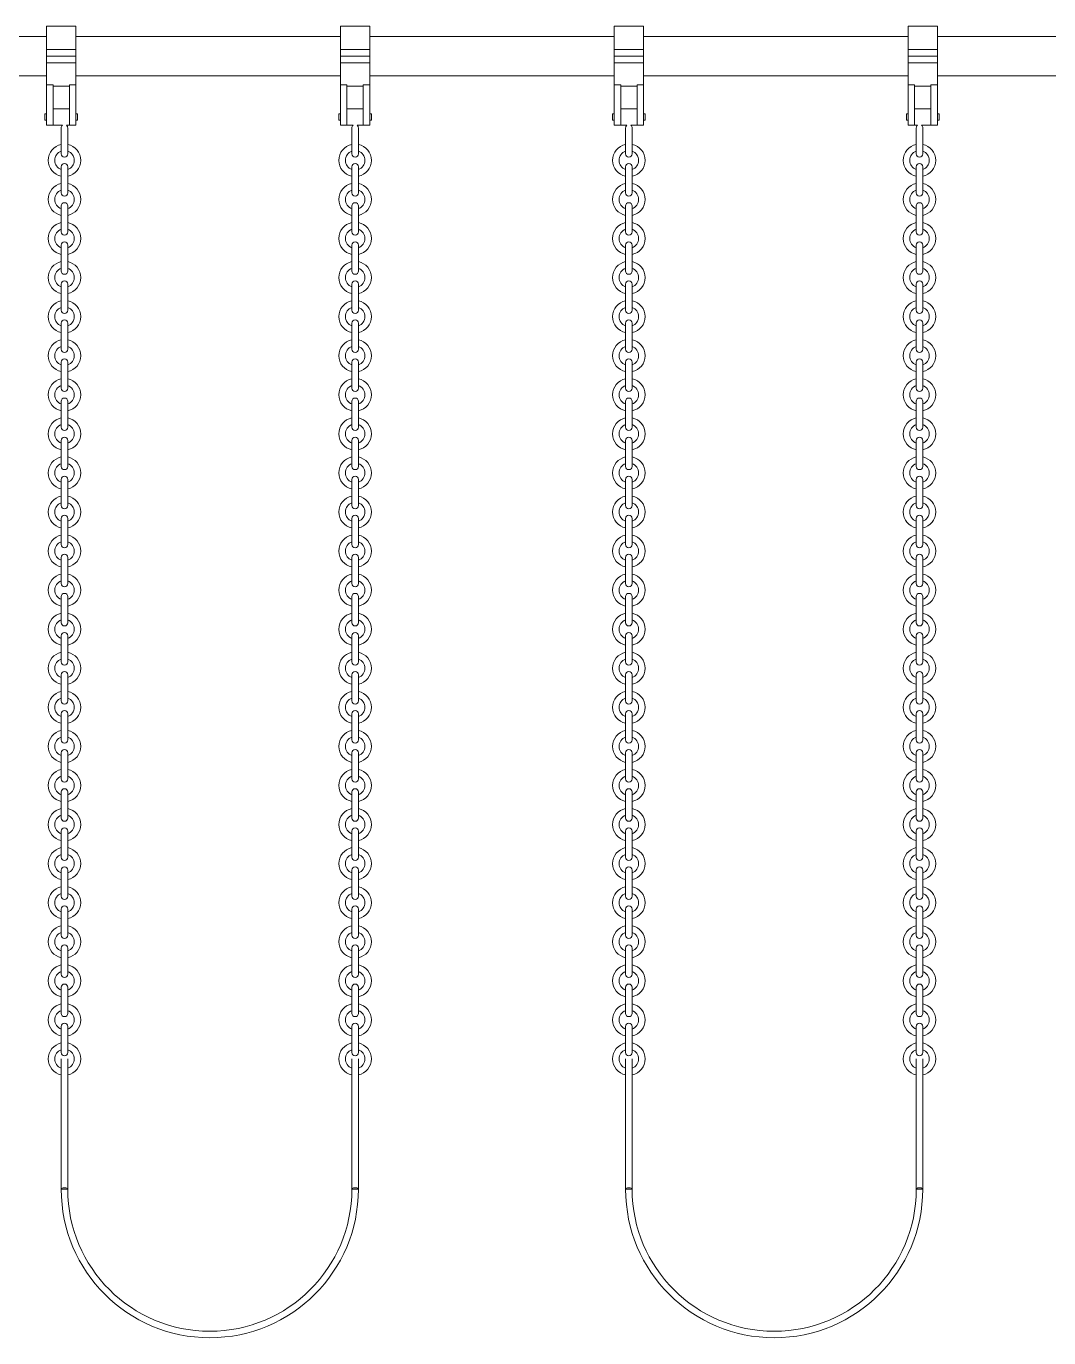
# Model space of a CAD drawing. Header units: metres. Extents: x 4147 to 12436, y -342 to 3787.
# Drawn here: x 5449 to 7020, y 229 to 2243 of the extents above; entities that cross this region are included whole.
import ezdxf

# ---------------------------------------------------------------- set-up
doc = ezdxf.new("R2010")
doc.units = ezdxf.units.M
doc.layers.add('ceco.net 250', color=7, linetype='Continuous', lineweight=9)

msp = doc.modelspace()

# ---------------------------------------------------------------- linework, layer by layer
at = {"layer": 'ceco.net 250', "extrusion": (0, 1, 6.12323e-17)}
for p, q in [((5480.2, 2243.2), (5480.2, 2207.2)), ((5480.2, 2243.2), (5525.2, 2243.2)), ((5525.2, 2207.2), (5525.2, 2243.2)), ((5931.6, 2243.2), (5931.6, 2207.2)), ((5931.6, 2243.2), (5976.6, 2243.2)), ((5976.6, 2207.2), (5976.6, 2243.2)), ((6352.1, 2207.2), (6352.1, 2243.2)), ((6352.1, 2243.2), (6397.1, 2243.2)), ((6397.1, 2243.2), (6397.1, 2207.2)), ((6803.5, 2207.2), (6803.5, 2243.2)), ((6803.5, 2243.2), (6848.5, 2243.2)), ((6848.5, 2243.2), (6848.5, 2207.2)), ((5480.2, 2227.4), (5109.7, 2227.4)), ((5931.6, 2227.4), (5525.2, 2227.4)), ((6352.1, 2227.4), (5976.6, 2227.4)), ((6803.5, 2227.4), (6397.1, 2227.4)), ((7197.7, 2227.4), (6848.5, 2227.4)), ((5480.2, 2197.2), (5480.2, 2207.2)), ((5480.2, 2207.2), (5525.2, 2207.2)), ((5480.2, 2197.2), (5525.2, 2197.2)), ((5480.2, 2197.2), (5525.2, 2197.2)), ((5480.2, 2197.2), (5480.2, 2187.2)), ((5525.2, 2207.2), (5525.2, 2197.2)), ((5525.2, 2187.2), (5525.2, 2197.2)), ((5931.6, 2197.2), (5931.6, 2207.2)), ((5931.6, 2207.2), (5976.6, 2207.2)), ((5931.6, 2197.2), (5976.6, 2197.2)), ((5931.6, 2197.2), (5976.6, 2197.2)), ((5931.6, 2197.2), (5931.6, 2187.2)), ((5976.6, 2207.2), (5976.6, 2197.2)), ((5976.6, 2187.2), (5976.6, 2197.2)), ((6352.1, 2207.2), (6352.1, 2197.2)), ((6397.1, 2207.2), (6352.1, 2207.2)), ((6397.1, 2197.2), (6352.1, 2197.2)), ((6397.1, 2197.2), (6352.1, 2197.2)), ((6352.1, 2187.2), (6352.1, 2197.2)), ((6397.1, 2197.2), (6397.1, 2207.2)), ((6397.1, 2197.2), (6397.1, 2187.2)), ((6803.5, 2207.2), (6803.5, 2197.2)), ((6848.5, 2207.2), (6803.5, 2207.2)), ((6848.5, 2197.2), (6803.5, 2197.2)), ((6848.5, 2197.2), (6803.5, 2197.2)), ((6803.5, 2187.2), (6803.5, 2197.2)), ((6848.5, 2197.2), (6848.5, 2207.2)), ((6848.5, 2197.2), (6848.5, 2187.2)), ((5480.2, 2187.2), (5480.2, 2153)), ((5480.2, 2187.2), (5525.2, 2187.2)), ((5525.2, 2153), (5525.2, 2187.2)), ((5931.6, 2187.2), (5931.6, 2153)), ((5931.6, 2187.2), (5976.6, 2187.2)), ((5976.6, 2153), (5976.6, 2187.2)), ((6352.1, 2153), (6352.1, 2187.2)), ((6397.1, 2187.2), (6352.1, 2187.2)), ((6397.1, 2187.2), (6397.1, 2153)), ((6803.5, 2153), (6803.5, 2187.2)), ((6848.5, 2187.2), (6803.5, 2187.2)), ((6848.5, 2187.2), (6848.5, 2153)), ((5480.2, 2167), (5109.7, 2167)), ((5931.6, 2167), (5525.2, 2167)), ((6352.1, 2167), (5976.6, 2167)), ((6803.5, 2167), (6397.1, 2167)), ((7197.7, 2167), (6848.5, 2167)), ((5480.2, 2091.2), (5480.2, 2153)), ((5490.2, 2153), (5480.2, 2153)), ((5490.2, 2153), (5490.2, 2091.2)), ((5490.2, 2151.2), (5515.2, 2151.2)), ((5515.2, 2153), (5515.2, 2091.2)), ((5525.2, 2153), (5515.2, 2153)), ((5525.2, 2091.2), (5525.2, 2153)), ((5931.6, 2091.2), (5931.6, 2153)), ((5941.6, 2153), (5931.6, 2153)), ((5941.6, 2153), (5941.6, 2091.2)), ((5941.6, 2151.2), (5966.6, 2151.2)), ((5966.6, 2153), (5966.6, 2091.2)), ((5976.6, 2153), (5966.6, 2153)), ((5976.6, 2091.2), (5976.6, 2153)), ((6352.1, 2091.2), (6352.1, 2153)), ((6352.1, 2153), (6362.1, 2153)), ((6362.1, 2153), (6362.1, 2091.2)), ((6362.1, 2151.2), (6387.1, 2151.2)), ((6387.1, 2153), (6387.1, 2091.2)), ((6387.1, 2153), (6397.1, 2153)), ((6397.1, 2091.2), (6397.1, 2153)), ((6803.5, 2091.2), (6803.5, 2153)), ((6803.5, 2153), (6813.5, 2153)), ((6813.5, 2153), (6813.5, 2091.2)), ((6813.5, 2151.2), (6838.5, 2151.2)), ((6838.5, 2153), (6838.5, 2091.2)), ((6838.5, 2153), (6848.5, 2153)), ((6848.5, 2091.2), (6848.5, 2153)), ((5490.2, 2116.2), (5515.2, 2116.2)), ((5941.6, 2116.2), (5966.6, 2116.2)), ((6362.1, 2116.2), (6387.1, 2116.2)), ((6813.5, 2116.2), (6838.5, 2116.2)), ((5477.7, 2108.7), (5477.7, 2103.7)), ((5477.7, 2108.7), (5480.2, 2108.7)), ((5477.7, 2103.7), (5477.7, 2098.7)), ((5477.7, 2098.7), (5480.2, 2098.7)), ((5525.2, 2108.7), (5527.7, 2108.7)), ((5525.2, 2098.7), (5527.7, 2098.7)), ((5527.7, 2103.7), (5527.7, 2108.7)), ((5527.7, 2098.7), (5527.7, 2103.7)), ((5929.1, 2108.7), (5929.1, 2103.7)), ((5929.1, 2108.7), (5931.6, 2108.7)), ((5929.1, 2103.7), (5929.1, 2098.7)), ((5929.1, 2098.7), (5931.6, 2098.7)), ((5976.6, 2108.7), (5979.1, 2108.7)), ((5976.6, 2098.7), (5979.1, 2098.7)), ((5979.1, 2103.7), (5979.1, 2108.7)), ((5979.1, 2098.7), (5979.1, 2103.7)), ((6349.6, 2103.7), (6349.6, 2108.7)), ((6349.6, 2108.7), (6352.1, 2108.7)), ((6349.6, 2098.7), (6349.6, 2103.7)), ((6349.6, 2098.7), (6352.1, 2098.7)), ((6397.1, 2108.7), (6399.6, 2108.7)), ((6397.1, 2098.7), (6399.6, 2098.7)), ((6399.6, 2108.7), (6399.6, 2103.7)), ((6399.6, 2103.7), (6399.6, 2098.7)), ((6801, 2103.7), (6801, 2108.7)), ((6801, 2108.7), (6803.5, 2108.7)), ((6801, 2098.7), (6801, 2103.7)), ((6801, 2098.7), (6803.5, 2098.7)), ((6848.5, 2108.7), (6851, 2108.7)), ((6848.5, 2098.7), (6851, 2098.7)), ((6851, 2108.7), (6851, 2103.7)), ((6851, 2103.7), (6851, 2098.7)), ((5490.2, 2091.2), (5480.2, 2091.2)), ((5490.2, 2091.2), (5504.7, 2091.2)), ((5502.7, 2087.2), (5502.7, 2047.2)), ((5510.7, 2091.2), (5515.2, 2091.2)), ((5512.7, 2047.2), (5512.7, 2087.2)), ((5515.2, 2091.2), (5525.2, 2091.2)), ((5941.6, 2091.2), (5931.6, 2091.2)), ((5941.6, 2091.2), (5951.1, 2091.2)), ((5949.1, 2087.2), (5949.1, 2047.2)), ((5957.1, 2091.2), (5966.6, 2091.2)), ((5959.1, 2047.2), (5959.1, 2087.2)), ((5966.6, 2091.2), (5976.6, 2091.2)), ((6362.1, 2091.2), (6352.1, 2091.2)), ((6362.1, 2091.2), (6371.6, 2091.2)), ((6369.6, 2087.2), (6369.6, 2047.2)), ((6377.6, 2091.2), (6387.1, 2091.2)), ((6379.6, 2047.2), (6379.6, 2087.2)), ((6387.1, 2091.2), (6397.1, 2091.2)), ((6813.5, 2091.2), (6803.5, 2091.2)), ((6813.5, 2091.2), (6818, 2091.2)), ((6816, 2087.2), (6816, 2047.2)), ((6824, 2091.2), (6838.5, 2091.2)), ((6826, 2047.2), (6826, 2087.2)), ((6838.5, 2091.2), (6848.5, 2091.2)), ((5502.7, 2027.2), (5502.7, 1987.2)), ((5512.7, 1987.2), (5512.7, 2027.2)), ((5949.1, 2027.2), (5949.1, 1987.2)), ((5959.1, 1987.2), (5959.1, 2027.2)), ((6369.6, 2027.2), (6369.6, 1987.2)), ((6379.6, 1987.2), (6379.6, 2027.2)), ((6816, 2027.2), (6816, 1987.2)), ((6826, 1987.2), (6826, 2027.2)), ((5502.7, 1967.2), (5502.7, 1927.2)), ((5512.7, 1927.2), (5512.7, 1967.2)), ((5949.1, 1967.2), (5949.1, 1927.2)), ((5959.1, 1927.2), (5959.1, 1967.2)), ((6369.6, 1967.2), (6369.6, 1927.2)), ((6379.6, 1927.2), (6379.6, 1967.2)), ((6816, 1967.2), (6816, 1927.2)), ((6826, 1927.2), (6826, 1967.2)), ((5502.7, 1907.2), (5502.7, 1867.2)), ((5512.7, 1867.2), (5512.7, 1907.2)), ((5949.1, 1907.2), (5949.1, 1867.2)), ((5959.1, 1867.2), (5959.1, 1907.2)), ((6369.6, 1907.2), (6369.6, 1867.2)), ((6379.6, 1867.2), (6379.6, 1907.2)), ((6816, 1907.2), (6816, 1867.2)), ((6826, 1867.2), (6826, 1907.2)), ((5502.7, 1847.2), (5502.7, 1807.2)), ((5512.7, 1807.2), (5512.7, 1847.2)), ((5949.1, 1847.2), (5949.1, 1807.2)), ((5959.1, 1807.2), (5959.1, 1847.2)), ((6369.6, 1847.2), (6369.6, 1807.2)), ((6379.6, 1807.2), (6379.6, 1847.2)), ((6816, 1847.2), (6816, 1807.2)), ((6826, 1807.2), (6826, 1847.2)), ((5502.7, 1787.2), (5502.7, 1747.2)), ((5512.7, 1747.2), (5512.7, 1787.2)), ((5949.1, 1787.2), (5949.1, 1747.2)), ((5959.1, 1747.2), (5959.1, 1787.2)), ((6369.6, 1787.2), (6369.6, 1747.2)), ((6379.6, 1747.2), (6379.6, 1787.2)), ((6816, 1787.2), (6816, 1747.2)), ((6826, 1747.2), (6826, 1787.2)), ((5502.7, 1727.2), (5502.7, 1687.2)), ((5512.7, 1687.2), (5512.7, 1727.2)), ((5949.1, 1727.2), (5949.1, 1687.2)), ((5959.1, 1687.2), (5959.1, 1727.2)), ((6369.6, 1727.2), (6369.6, 1687.2)), ((6379.6, 1687.2), (6379.6, 1727.2)), ((6816, 1727.2), (6816, 1687.2)), ((6826, 1687.2), (6826, 1727.2)), ((5502.7, 1667.2), (5502.7, 1627.2)), ((5512.7, 1627.2), (5512.7, 1667.2)), ((5949.1, 1667.2), (5949.1, 1627.2)), ((5959.1, 1627.2), (5959.1, 1667.2)), ((6369.6, 1667.2), (6369.6, 1627.2)), ((6379.6, 1627.2), (6379.6, 1667.2)), ((6816, 1667.2), (6816, 1627.2)), ((6826, 1627.2), (6826, 1667.2)), ((5502.7, 1607.2), (5502.7, 1567.2)), ((5512.7, 1567.2), (5512.7, 1607.2)), ((5949.1, 1607.2), (5949.1, 1567.2)), ((5959.1, 1567.2), (5959.1, 1607.2)), ((6369.6, 1607.2), (6369.6, 1567.2)), ((6379.6, 1567.2), (6379.6, 1607.2)), ((6816, 1607.2), (6816, 1567.2)), ((6826, 1567.2), (6826, 1607.2)), ((5502.7, 1547.2), (5502.7, 1507.2)), ((5512.7, 1507.2), (5512.7, 1547.2)), ((5949.1, 1547.2), (5949.1, 1507.2)), ((5959.1, 1507.2), (5959.1, 1547.2)), ((6369.6, 1547.2), (6369.6, 1507.2)), ((6379.6, 1507.2), (6379.6, 1547.2)), ((6816, 1547.2), (6816, 1507.2)), ((6826, 1507.2), (6826, 1547.2)), ((5502.7, 1487.2), (5502.7, 1447.2)), ((5512.7, 1447.2), (5512.7, 1487.2)), ((5949.1, 1487.2), (5949.1, 1447.2)), ((5959.1, 1447.2), (5959.1, 1487.2)), ((6369.6, 1487.2), (6369.6, 1447.2)), ((6379.6, 1447.2), (6379.6, 1487.2)), ((6816, 1487.2), (6816, 1447.2)), ((6826, 1447.2), (6826, 1487.2)), ((5502.7, 1427.2), (5502.7, 1387.2)), ((5512.7, 1387.2), (5512.7, 1427.2)), ((5949.1, 1427.2), (5949.1, 1387.2)), ((5959.1, 1387.2), (5959.1, 1427.2)), ((6369.6, 1427.2), (6369.6, 1387.2)), ((6379.6, 1387.2), (6379.6, 1427.2)), ((6816, 1427.2), (6816, 1387.2)), ((6826, 1387.2), (6826, 1427.2)), ((5502.7, 1367.2), (5502.7, 1327.2)), ((5512.7, 1327.2), (5512.7, 1367.2)), ((5949.1, 1367.2), (5949.1, 1327.2)), ((5959.1, 1327.2), (5959.1, 1367.2)), ((6369.6, 1367.2), (6369.6, 1327.2)), ((6379.6, 1327.2), (6379.6, 1367.2)), ((6816, 1367.2), (6816, 1327.2)), ((6826, 1327.2), (6826, 1367.2)), ((5502.7, 1307.2), (5502.7, 1267.2)), ((5512.7, 1267.2), (5512.7, 1307.2)), ((5949.1, 1307.2), (5949.1, 1267.2)), ((5959.1, 1267.2), (5959.1, 1307.2)), ((6369.6, 1307.2), (6369.6, 1267.2)), ((6379.6, 1267.2), (6379.6, 1307.2)), ((6816, 1307.2), (6816, 1267.2)), ((6826, 1267.2), (6826, 1307.2)), ((5502.7, 1247.2), (5502.7, 1207.2)), ((5512.7, 1207.2), (5512.7, 1247.2)), ((5949.1, 1247.2), (5949.1, 1207.2)), ((5959.1, 1207.2), (5959.1, 1247.2)), ((6369.6, 1247.2), (6369.6, 1207.2)), ((6379.6, 1207.2), (6379.6, 1247.2)), ((6816, 1247.2), (6816, 1207.2)), ((6826, 1207.2), (6826, 1247.2)), ((5502.7, 1187.2), (5502.7, 1147.2)), ((5512.7, 1147.2), (5512.7, 1187.2)), ((5949.1, 1187.2), (5949.1, 1147.2)), ((5959.1, 1147.2), (5959.1, 1187.2)), ((6369.6, 1187.2), (6369.6, 1147.2)), ((6379.6, 1147.2), (6379.6, 1187.2)), ((6816, 1187.2), (6816, 1147.2)), ((6826, 1147.2), (6826, 1187.2)), ((5502.7, 1127.2), (5502.7, 1087.2)), ((5512.7, 1087.2), (5512.7, 1127.2)), ((5949.1, 1127.2), (5949.1, 1087.2)), ((5959.1, 1087.2), (5959.1, 1127.2)), ((6369.6, 1127.2), (6369.6, 1087.2)), ((6379.6, 1087.2), (6379.6, 1127.2)), ((6816, 1127.2), (6816, 1087.2)), ((6826, 1087.2), (6826, 1127.2)), ((5502.7, 1067.2), (5502.7, 1027.2)), ((5512.7, 1027.2), (5512.7, 1067.2)), ((5949.1, 1067.2), (5949.1, 1027.2)), ((5959.1, 1027.2), (5959.1, 1067.2)), ((6369.6, 1067.2), (6369.6, 1027.2)), ((6379.6, 1027.2), (6379.6, 1067.2)), ((6816, 1067.2), (6816, 1027.2)), ((6826, 1027.2), (6826, 1067.2)), ((5502.7, 1007.2), (5502.7, 967.2)), ((5512.7, 967.2), (5512.7, 1007.2)), ((5949.1, 1007.2), (5949.1, 967.2)), ((5959.1, 967.2), (5959.1, 1007.2)), ((6369.6, 1007.2), (6369.6, 967.2)), ((6379.6, 967.2), (6379.6, 1007.2)), ((6816, 1007.2), (6816, 967.2)), ((6826, 967.2), (6826, 1007.2)), ((5502.7, 947.2), (5502.7, 907.2)), ((5512.7, 907.2), (5512.7, 947.2)), ((5949.1, 947.2), (5949.1, 907.2)), ((5959.1, 907.2), (5959.1, 947.2)), ((6369.6, 947.2), (6369.6, 907.2)), ((6379.6, 907.2), (6379.6, 947.2)), ((6816, 947.2), (6816, 907.2)), ((6826, 907.2), (6826, 947.2)), ((5502.7, 887.2), (5502.7, 847.2)), ((5512.7, 847.2), (5512.7, 887.2)), ((5949.1, 887.2), (5949.1, 847.2)), ((5959.1, 847.2), (5959.1, 887.2)), ((6369.6, 887.2), (6369.6, 847.2)), ((6379.6, 847.2), (6379.6, 887.2)), ((6816, 887.2), (6816, 847.2)), ((6826, 847.2), (6826, 887.2)), ((5502.7, 827.2), (5502.7, 787.2)), ((5512.7, 787.2), (5512.7, 827.2)), ((5949.1, 827.2), (5949.1, 787.2)), ((5959.1, 787.2), (5959.1, 827.2)), ((6369.6, 827.2), (6369.6, 787.2)), ((6379.6, 787.2), (6379.6, 827.2)), ((6816, 827.2), (6816, 787.2)), ((6826, 787.2), (6826, 827.2)), ((5502.7, 767.2), (5502.7, 727.2)), ((5512.7, 727.2), (5512.7, 767.2)), ((5949.1, 767.2), (5949.1, 727.2)), ((5959.1, 727.2), (5959.1, 767.2)), ((6369.6, 767.2), (6369.6, 727.2)), ((6379.6, 727.2), (6379.6, 767.2)), ((6816, 767.2), (6816, 727.2)), ((6826, 727.2), (6826, 767.2)), ((5502.7, 707.2), (5502.7, 667.2)), ((5512.7, 667.2), (5512.7, 707.2)), ((5949.1, 707.2), (5949.1, 667.2)), ((5959.1, 667.2), (5959.1, 707.2)), ((6369.6, 707.2), (6369.6, 667.2)), ((6379.6, 667.2), (6379.6, 707.2)), ((6816, 707.2), (6816, 667.2)), ((6826, 667.2), (6826, 707.2)), ((5502.7, 457.2), (5502.7, 657.2)), ((5512.7, 457.2), (5512.7, 657.2)), ((5949.1, 657.2), (5949.1, 457.2)), ((5959.1, 657.2), (5959.1, 457.2)), ((6369.6, 457.2), (6369.6, 657.2)), ((6379.6, 457.2), (6379.6, 657.2)), ((6816, 657.2), (6816, 457.2)), ((6826, 657.2), (6826, 457.2)), ((5502.7, 457.2), (5512.7, 457.2)), ((5949.1, 457.2), (5959.1, 457.2)), ((6379.6, 457.2), (6369.6, 457.2)), ((6826, 457.2), (6816, 457.2))]:
    msp.add_line(p, q, dxfattribs=at)
at = {"layer": 'ceco.net 250'}
for centre, radius, start, end in [((5507.7, 2087.2), 5, 126.8699, 180), ((5507.7, 2087.2), 5, 0, 53.1301), ((5954.1, 2087.2), 5, 126.8699, 180), ((5954.1, 2087.2), 5, 0, 53.1301), ((6374.6, 2087.2), 5, 126.8699, 180), ((6374.6, 2087.2), 5, 0, 53.1301), ((6821, 2087.2), 5, 126.8699, 180), ((6821, 2087.2), 5, 0, 53.1301), ((5507.7, 2037.2), 25, 101.537, 180), ((5507.7, 2037.2), 25, 281.537, 78.463), ((5954.1, 2037.2), 25, 101.537, 180), ((5954.1, 2037.2), 25, 281.537, 78.463), ((6374.6, 2037.2), 25, 101.537, 180), ((6374.6, 2037.2), 25, 281.537, 78.463), ((6821, 2037.2), 25, 101.537, 180), ((6821, 2037.2), 25, 281.537, 78.463), ((5507.7, 2037.2), 25, 180, 258.463), ((5507.7, 2037.2), 15, 109.4712, 180), ((5507.7, 2037.2), 15, 180, 250.5288), ((5507.7, 2047.2), 5, 180, 0), ((5507.7, 2037.2), 15, 289.4712, 70.5288), ((5954.1, 2037.2), 25, 180, 258.463), ((5954.1, 2037.2), 15, 109.4712, 180), ((5954.1, 2037.2), 15, 180, 250.5288), ((5954.1, 2047.2), 5, 180, 0), ((5954.1, 2037.2), 15, 289.4712, 70.5288), ((6374.6, 2037.2), 25, 180, 258.463), ((6374.6, 2037.2), 15, 109.4712, 180), ((6374.6, 2037.2), 15, 180, 250.5288), ((6374.6, 2047.2), 5, 180, 0), ((6374.6, 2037.2), 15, 289.4712, 70.5288), ((6821, 2037.2), 25, 180, 258.463), ((6821, 2037.2), 15, 109.4712, 180), ((6821, 2037.2), 15, 180, 250.5288), ((6821, 2047.2), 5, 180, 0), ((6821, 2037.2), 15, 289.4712, 70.5288), ((5507.7, 2027.2), 5, 0, 180), ((5954.1, 2027.2), 5, 0, 180), ((6374.6, 2027.2), 5, 0, 180), ((6821, 2027.2), 5, 0, 180), ((5507.7, 1977.2), 25, 101.537, 180), ((5507.7, 1977.2), 25, 281.537, 78.463), ((5954.1, 1977.2), 25, 101.537, 180), ((5954.1, 1977.2), 25, 281.537, 78.463), ((6374.6, 1977.2), 25, 101.537, 180), ((6374.6, 1977.2), 25, 281.537, 78.463), ((6821, 1977.2), 25, 101.537, 180), ((6821, 1977.2), 25, 281.537, 78.463), ((5507.7, 1977.2), 25, 180, 258.463), ((5507.7, 1977.2), 15, 109.4712, 180), ((5507.7, 1977.2), 15, 180, 250.5288), ((5507.7, 1987.2), 5, 180, 0), ((5507.7, 1977.2), 15, 289.4712, 70.5288), ((5954.1, 1977.2), 25, 180, 258.463), ((5954.1, 1977.2), 15, 109.4712, 180), ((5954.1, 1977.2), 15, 180, 250.5288), ((5954.1, 1987.2), 5, 180, 0), ((5954.1, 1977.2), 15, 289.4712, 70.5288), ((6374.6, 1977.2), 25, 180, 258.463), ((6374.6, 1977.2), 15, 109.4712, 180), ((6374.6, 1977.2), 15, 180, 250.5288), ((6374.6, 1987.2), 5, 180, 0), ((6374.6, 1977.2), 15, 289.4712, 70.5288), ((6821, 1977.2), 25, 180, 258.463), ((6821, 1977.2), 15, 109.4712, 180), ((6821, 1977.2), 15, 180, 250.5288), ((6821, 1987.2), 5, 180, 0), ((6821, 1977.2), 15, 289.4712, 70.5288), ((5507.7, 1967.2), 5, 0, 180), ((5954.1, 1967.2), 5, 0, 180), ((6374.6, 1967.2), 5, 0, 180), ((6821, 1967.2), 5, 0, 180), ((5507.7, 1917.2), 25, 101.537, 180), ((5507.7, 1917.2), 25, 281.537, 78.463), ((5954.1, 1917.2), 25, 101.537, 180), ((5954.1, 1917.2), 25, 281.537, 78.463), ((6374.6, 1917.2), 25, 101.537, 180), ((6374.6, 1917.2), 25, 281.537, 78.463), ((6821, 1917.2), 25, 101.537, 180), ((6821, 1917.2), 25, 281.537, 78.463), ((5507.7, 1917.2), 25, 180, 258.463), ((5507.7, 1917.2), 15, 109.4712, 180), ((5507.7, 1917.2), 15, 180, 250.5288), ((5507.7, 1927.2), 5, 180, 0), ((5507.7, 1917.2), 15, 289.4712, 70.5288), ((5954.1, 1917.2), 25, 180, 258.463), ((5954.1, 1917.2), 15, 109.4712, 180), ((5954.1, 1917.2), 15, 180, 250.5288), ((5954.1, 1927.2), 5, 180, 0), ((5954.1, 1917.2), 15, 289.4712, 70.5288), ((6374.6, 1917.2), 25, 180, 258.463), ((6374.6, 1917.2), 15, 109.4712, 180), ((6374.6, 1917.2), 15, 180, 250.5288), ((6374.6, 1927.2), 5, 180, 0), ((6374.6, 1917.2), 15, 289.4712, 70.5288), ((6821, 1917.2), 25, 180, 258.463), ((6821, 1917.2), 15, 109.4712, 180), ((6821, 1917.2), 15, 180, 250.5288), ((6821, 1927.2), 5, 180, 0), ((6821, 1917.2), 15, 289.4712, 70.5288), ((5507.7, 1907.2), 5, 0, 180), ((5954.1, 1907.2), 5, 0, 180), ((6374.6, 1907.2), 5, 0, 180), ((6821, 1907.2), 5, 0, 180), ((5507.7, 1857.2), 25, 101.537, 180), ((5507.7, 1857.2), 25, 281.537, 78.463), ((5954.1, 1857.2), 25, 101.537, 180), ((5954.1, 1857.2), 25, 281.537, 78.463), ((6374.6, 1857.2), 25, 101.537, 180), ((6374.6, 1857.2), 25, 281.537, 78.463), ((6821, 1857.2), 25, 101.537, 180), ((6821, 1857.2), 25, 281.537, 78.463), ((5507.7, 1857.2), 25, 180, 258.463), ((5507.7, 1857.2), 15, 109.4712, 180), ((5507.7, 1857.2), 15, 180, 250.5288), ((5507.7, 1867.2), 5, 180, 0), ((5507.7, 1857.2), 15, 289.4712, 70.5288), ((5954.1, 1857.2), 25, 180, 258.463), ((5954.1, 1857.2), 15, 109.4712, 180), ((5954.1, 1857.2), 15, 180, 250.5288), ((5954.1, 1867.2), 5, 180, 0), ((5954.1, 1857.2), 15, 289.4712, 70.5288), ((6374.6, 1857.2), 25, 180, 258.463), ((6374.6, 1857.2), 15, 109.4712, 180), ((6374.6, 1857.2), 15, 180, 250.5288), ((6374.6, 1867.2), 5, 180, 0), ((6374.6, 1857.2), 15, 289.4712, 70.5288), ((6821, 1857.2), 25, 180, 258.463), ((6821, 1857.2), 15, 109.4712, 180), ((6821, 1857.2), 15, 180, 250.5288), ((6821, 1867.2), 5, 180, 0), ((6821, 1857.2), 15, 289.4712, 70.5288), ((5507.7, 1847.2), 5, 0, 180), ((5954.1, 1847.2), 5, 0, 180), ((6374.6, 1847.2), 5, 0, 180), ((6821, 1847.2), 5, 0, 180), ((5507.7, 1797.2), 25, 101.537, 180), ((5507.7, 1797.2), 25, 281.537, 78.463), ((5954.1, 1797.2), 25, 101.537, 180), ((5954.1, 1797.2), 25, 281.537, 78.463), ((6374.6, 1797.2), 25, 101.537, 180), ((6374.6, 1797.2), 25, 281.537, 78.463), ((6821, 1797.2), 25, 101.537, 180), ((6821, 1797.2), 25, 281.537, 78.463), ((5507.7, 1797.2), 25, 180, 258.463), ((5507.7, 1797.2), 15, 109.4712, 180), ((5507.7, 1797.2), 15, 180, 250.5288), ((5507.7, 1807.2), 5, 180, 0), ((5507.7, 1797.2), 15, 289.4712, 70.5288), ((5954.1, 1797.2), 25, 180, 258.463), ((5954.1, 1797.2), 15, 109.4712, 180), ((5954.1, 1797.2), 15, 180, 250.5288), ((5954.1, 1807.2), 5, 180, 0), ((5954.1, 1797.2), 15, 289.4712, 70.5288), ((6374.6, 1797.2), 25, 180, 258.463), ((6374.6, 1797.2), 15, 109.4712, 180), ((6374.6, 1797.2), 15, 180, 250.5288), ((6374.6, 1807.2), 5, 180, 0), ((6374.6, 1797.2), 15, 289.4712, 70.5288), ((6821, 1797.2), 25, 180, 258.463), ((6821, 1797.2), 15, 109.4712, 180), ((6821, 1797.2), 15, 180, 250.5288), ((6821, 1807.2), 5, 180, 0), ((6821, 1797.2), 15, 289.4712, 70.5288), ((5507.7, 1787.2), 5, 0, 180), ((5954.1, 1787.2), 5, 0, 180), ((6374.6, 1787.2), 5, 0, 180), ((6821, 1787.2), 5, 0, 180), ((5507.7, 1737.2), 25, 101.537, 180), ((5507.7, 1737.2), 25, 281.537, 78.463), ((5954.1, 1737.2), 25, 101.537, 180), ((5954.1, 1737.2), 25, 281.537, 78.463), ((6374.6, 1737.2), 25, 101.537, 180), ((6374.6, 1737.2), 25, 281.537, 78.463), ((6821, 1737.2), 25, 101.537, 180), ((6821, 1737.2), 25, 281.537, 78.463), ((5507.7, 1737.2), 25, 180, 258.463), ((5507.7, 1737.2), 15, 109.4712, 180), ((5507.7, 1737.2), 15, 180, 250.5288), ((5507.7, 1747.2), 5, 180, 0), ((5507.7, 1737.2), 15, 289.4712, 70.5288), ((5954.1, 1737.2), 25, 180, 258.463), ((5954.1, 1737.2), 15, 109.4712, 180), ((5954.1, 1737.2), 15, 180, 250.5288), ((5954.1, 1747.2), 5, 180, 0), ((5954.1, 1737.2), 15, 289.4712, 70.5288), ((6374.6, 1737.2), 25, 180, 258.463), ((6374.6, 1737.2), 15, 109.4712, 180), ((6374.6, 1737.2), 15, 180, 250.5288), ((6374.6, 1747.2), 5, 180, 0), ((6374.6, 1737.2), 15, 289.4712, 70.5288), ((6821, 1737.2), 25, 180, 258.463), ((6821, 1737.2), 15, 109.4712, 180), ((6821, 1737.2), 15, 180, 250.5288), ((6821, 1747.2), 5, 180, 0), ((6821, 1737.2), 15, 289.4712, 70.5288), ((5507.7, 1727.2), 5, 0, 180), ((5954.1, 1727.2), 5, 0, 180), ((6374.6, 1727.2), 5, 0, 180), ((6821, 1727.2), 5, 0, 180), ((5507.7, 1677.2), 25, 101.537, 180), ((5507.7, 1677.2), 25, 281.537, 78.463), ((5954.1, 1677.2), 25, 101.537, 180), ((5954.1, 1677.2), 25, 281.537, 78.463), ((6374.6, 1677.2), 25, 101.537, 180), ((6374.6, 1677.2), 25, 281.537, 78.463), ((6821, 1677.2), 25, 101.537, 180), ((6821, 1677.2), 25, 281.537, 78.463), ((5507.7, 1677.2), 25, 180, 258.463), ((5507.7, 1677.2), 15, 109.4712, 180), ((5507.7, 1677.2), 15, 180, 250.5288), ((5507.7, 1687.2), 5, 180, 0), ((5507.7, 1667.2), 5, 0, 180), ((5507.7, 1677.2), 15, 289.4712, 70.5288), ((5954.1, 1677.2), 25, 180, 258.463), ((5954.1, 1677.2), 15, 109.4712, 180), ((5954.1, 1677.2), 15, 180, 250.5288), ((5954.1, 1687.2), 5, 180, 0), ((5954.1, 1667.2), 5, 0, 180), ((5954.1, 1677.2), 15, 289.4712, 70.5288), ((6374.6, 1677.2), 25, 180, 258.463), ((6374.6, 1677.2), 15, 109.4712, 180), ((6374.6, 1677.2), 15, 180, 250.5288), ((6374.6, 1687.2), 5, 180, 0), ((6374.6, 1667.2), 5, 0, 180), ((6374.6, 1677.2), 15, 289.4712, 70.5288), ((6821, 1677.2), 25, 180, 258.463), ((6821, 1677.2), 15, 109.4712, 180), ((6821, 1677.2), 15, 180, 250.5288), ((6821, 1687.2), 5, 180, 0), ((6821, 1667.2), 5, 0, 180), ((6821, 1677.2), 15, 289.4712, 70.5288), ((5507.7, 1617.2), 25, 101.537, 180), ((5507.7, 1617.2), 25, 281.537, 78.463), ((5954.1, 1617.2), 25, 101.537, 180), ((5954.1, 1617.2), 25, 281.537, 78.463), ((6374.6, 1617.2), 25, 101.537, 180), ((6374.6, 1617.2), 25, 281.537, 78.463), ((6821, 1617.2), 25, 101.537, 180), ((6821, 1617.2), 25, 281.537, 78.463), ((5507.7, 1617.2), 25, 180, 258.463), ((5507.7, 1617.2), 15, 109.4712, 180), ((5507.7, 1617.2), 15, 180, 250.5288), ((5507.7, 1627.2), 5, 180, 0), ((5507.7, 1607.2), 5, 0, 180), ((5507.7, 1617.2), 15, 289.4712, 70.5288), ((5954.1, 1617.2), 25, 180, 258.463), ((5954.1, 1617.2), 15, 109.4712, 180), ((5954.1, 1617.2), 15, 180, 250.5288), ((5954.1, 1627.2), 5, 180, 0), ((5954.1, 1607.2), 5, 0, 180), ((5954.1, 1617.2), 15, 289.4712, 70.5288), ((6374.6, 1617.2), 25, 180, 258.463), ((6374.6, 1617.2), 15, 109.4712, 180), ((6374.6, 1617.2), 15, 180, 250.5288), ((6374.6, 1627.2), 5, 180, 0), ((6374.6, 1607.2), 5, 0, 180), ((6374.6, 1617.2), 15, 289.4712, 70.5288), ((6821, 1617.2), 25, 180, 258.463), ((6821, 1617.2), 15, 109.4712, 180), ((6821, 1617.2), 15, 180, 250.5288), ((6821, 1627.2), 5, 180, 0), ((6821, 1607.2), 5, 0, 180), ((6821, 1617.2), 15, 289.4712, 70.5288), ((5507.7, 1557.2), 25, 101.537, 180), ((5507.7, 1557.2), 15, 109.4712, 180), ((5507.7, 1557.2), 25, 281.537, 78.463), ((5507.7, 1557.2), 15, 289.4712, 70.5288), ((5954.1, 1557.2), 25, 101.537, 180), ((5954.1, 1557.2), 15, 109.4712, 180), ((5954.1, 1557.2), 25, 281.537, 78.463), ((5954.1, 1557.2), 15, 289.4712, 70.5288), ((6374.6, 1557.2), 25, 101.537, 180), ((6374.6, 1557.2), 15, 109.4712, 180), ((6374.6, 1557.2), 25, 281.537, 78.463), ((6374.6, 1557.2), 15, 289.4712, 70.5288), ((6821, 1557.2), 25, 101.537, 180), ((6821, 1557.2), 15, 109.4712, 180), ((6821, 1557.2), 25, 281.537, 78.463), ((6821, 1557.2), 15, 289.4712, 70.5288), ((5507.7, 1557.2), 25, 180, 258.463), ((5507.7, 1557.2), 15, 180, 250.5288), ((5507.7, 1567.2), 5, 180, 0), ((5507.7, 1547.2), 5, 0, 180), ((5954.1, 1557.2), 25, 180, 258.463), ((5954.1, 1557.2), 15, 180, 250.5288), ((5954.1, 1567.2), 5, 180, 0), ((5954.1, 1547.2), 5, 0, 180), ((6374.6, 1557.2), 25, 180, 258.463), ((6374.6, 1557.2), 15, 180, 250.5288), ((6374.6, 1567.2), 5, 180, 0), ((6374.6, 1547.2), 5, 0, 180), ((6821, 1557.2), 25, 180, 258.463), ((6821, 1557.2), 15, 180, 250.5288), ((6821, 1567.2), 5, 180, 0), ((6821, 1547.2), 5, 0, 180), ((5507.7, 1497.2), 25, 101.537, 180), ((5507.7, 1497.2), 15, 109.4712, 180), ((5507.7, 1497.2), 25, 281.537, 78.463), ((5507.7, 1497.2), 15, 289.4712, 70.5288), ((5954.1, 1497.2), 25, 101.537, 180), ((5954.1, 1497.2), 15, 109.4712, 180), ((5954.1, 1497.2), 25, 281.537, 78.463), ((5954.1, 1497.2), 15, 289.4712, 70.5288), ((6374.6, 1497.2), 25, 101.537, 180), ((6374.6, 1497.2), 15, 109.4712, 180), ((6374.6, 1497.2), 25, 281.537, 78.463), ((6374.6, 1497.2), 15, 289.4712, 70.5288), ((6821, 1497.2), 25, 101.537, 180), ((6821, 1497.2), 15, 109.4712, 180), ((6821, 1497.2), 25, 281.537, 78.463), ((6821, 1497.2), 15, 289.4712, 70.5288), ((5507.7, 1497.2), 25, 180, 258.463), ((5507.7, 1497.2), 15, 180, 250.5288), ((5507.7, 1507.2), 5, 180, 0), ((5507.7, 1487.2), 5, 0, 180), ((5954.1, 1497.2), 25, 180, 258.463), ((5954.1, 1497.2), 15, 180, 250.5288), ((5954.1, 1507.2), 5, 180, 0), ((5954.1, 1487.2), 5, 0, 180), ((6374.6, 1497.2), 25, 180, 258.463), ((6374.6, 1497.2), 15, 180, 250.5288), ((6374.6, 1507.2), 5, 180, 0), ((6374.6, 1487.2), 5, 0, 180), ((6821, 1497.2), 25, 180, 258.463), ((6821, 1497.2), 15, 180, 250.5288), ((6821, 1507.2), 5, 180, 0), ((6821, 1487.2), 5, 0, 180), ((5507.7, 1437.2), 25, 101.537, 180), ((5507.7, 1437.2), 15, 109.4712, 180), ((5507.7, 1437.2), 25, 281.537, 78.463), ((5507.7, 1437.2), 15, 289.4712, 70.5288), ((5954.1, 1437.2), 25, 101.537, 180), ((5954.1, 1437.2), 15, 109.4712, 180), ((5954.1, 1437.2), 25, 281.537, 78.463), ((5954.1, 1437.2), 15, 289.4712, 70.5288), ((6374.6, 1437.2), 25, 101.537, 180), ((6374.6, 1437.2), 15, 109.4712, 180), ((6374.6, 1437.2), 25, 281.537, 78.463), ((6374.6, 1437.2), 15, 289.4712, 70.5288), ((6821, 1437.2), 25, 101.537, 180), ((6821, 1437.2), 15, 109.4712, 180), ((6821, 1437.2), 25, 281.537, 78.463), ((6821, 1437.2), 15, 289.4712, 70.5288), ((5507.7, 1437.2), 25, 180, 258.463), ((5507.7, 1437.2), 15, 180, 250.5288), ((5507.7, 1447.2), 5, 180, 0), ((5507.7, 1427.2), 5, 0, 180), ((5954.1, 1437.2), 25, 180, 258.463), ((5954.1, 1437.2), 15, 180, 250.5288), ((5954.1, 1447.2), 5, 180, 0), ((5954.1, 1427.2), 5, 0, 180), ((6374.6, 1437.2), 25, 180, 258.463), ((6374.6, 1437.2), 15, 180, 250.5288), ((6374.6, 1447.2), 5, 180, 0), ((6374.6, 1427.2), 5, 0, 180), ((6821, 1437.2), 25, 180, 258.463), ((6821, 1437.2), 15, 180, 250.5288), ((6821, 1447.2), 5, 180, 0), ((6821, 1427.2), 5, 0, 180), ((5507.7, 1377.2), 25, 101.537, 180), ((5507.7, 1377.2), 15, 109.4712, 180), ((5507.7, 1377.2), 25, 281.537, 78.463), ((5507.7, 1377.2), 15, 289.4712, 70.5288), ((5954.1, 1377.2), 25, 101.537, 180), ((5954.1, 1377.2), 15, 109.4712, 180), ((5954.1, 1377.2), 25, 281.537, 78.463), ((5954.1, 1377.2), 15, 289.4712, 70.5288), ((6374.6, 1377.2), 25, 101.537, 180), ((6374.6, 1377.2), 15, 109.4712, 180), ((6374.6, 1377.2), 25, 281.537, 78.463), ((6374.6, 1377.2), 15, 289.4712, 70.5288), ((6821, 1377.2), 25, 101.537, 180), ((6821, 1377.2), 15, 109.4712, 180), ((6821, 1377.2), 25, 281.537, 78.463), ((6821, 1377.2), 15, 289.4712, 70.5288), ((5507.7, 1377.2), 25, 180, 258.463), ((5507.7, 1377.2), 15, 180, 250.5288), ((5507.7, 1387.2), 5, 180, 0), ((5507.7, 1367.2), 5, 0, 180), ((5954.1, 1377.2), 25, 180, 258.463), ((5954.1, 1377.2), 15, 180, 250.5288), ((5954.1, 1387.2), 5, 180, 0), ((5954.1, 1367.2), 5, 0, 180), ((6374.6, 1377.2), 25, 180, 258.463), ((6374.6, 1377.2), 15, 180, 250.5288), ((6374.6, 1387.2), 5, 180, 0), ((6374.6, 1367.2), 5, 0, 180), ((6821, 1377.2), 25, 180, 258.463), ((6821, 1377.2), 15, 180, 250.5288), ((6821, 1387.2), 5, 180, 0), ((6821, 1367.2), 5, 0, 180), ((5507.7, 1317.2), 25, 101.537, 180), ((5507.7, 1317.2), 15, 109.4712, 180), ((5507.7, 1317.2), 25, 281.537, 78.463), ((5507.7, 1317.2), 15, 289.4712, 70.5288), ((5954.1, 1317.2), 25, 101.537, 180), ((5954.1, 1317.2), 15, 109.4712, 180), ((5954.1, 1317.2), 25, 281.537, 78.463), ((5954.1, 1317.2), 15, 289.4712, 70.5288), ((6374.6, 1317.2), 25, 101.537, 180), ((6374.6, 1317.2), 15, 109.4712, 180), ((6374.6, 1317.2), 25, 281.537, 78.463), ((6374.6, 1317.2), 15, 289.4712, 70.5288), ((6821, 1317.2), 25, 101.537, 180), ((6821, 1317.2), 15, 109.4712, 180), ((6821, 1317.2), 25, 281.537, 78.463), ((6821, 1317.2), 15, 289.4712, 70.5288), ((5507.7, 1317.2), 25, 180, 258.463), ((5507.7, 1317.2), 15, 180, 250.5288), ((5507.7, 1327.2), 5, 180, 0), ((5507.7, 1307.2), 5, 0, 180), ((5954.1, 1317.2), 25, 180, 258.463), ((5954.1, 1317.2), 15, 180, 250.5288), ((5954.1, 1327.2), 5, 180, 0), ((5954.1, 1307.2), 5, 0, 180), ((6374.6, 1317.2), 25, 180, 258.463), ((6374.6, 1317.2), 15, 180, 250.5288), ((6374.6, 1327.2), 5, 180, 0), ((6374.6, 1307.2), 5, 0, 180), ((6821, 1317.2), 25, 180, 258.463), ((6821, 1317.2), 15, 180, 250.5288), ((6821, 1327.2), 5, 180, 0), ((6821, 1307.2), 5, 0, 180), ((5507.7, 1257.2), 25, 101.537, 180), ((5507.7, 1257.2), 15, 109.4712, 180), ((5507.7, 1257.2), 25, 281.537, 78.463), ((5507.7, 1257.2), 15, 289.4712, 70.5288), ((5954.1, 1257.2), 25, 101.537, 180), ((5954.1, 1257.2), 15, 109.4712, 180), ((5954.1, 1257.2), 25, 281.537, 78.463), ((5954.1, 1257.2), 15, 289.4712, 70.5288), ((6374.6, 1257.2), 25, 101.537, 180), ((6374.6, 1257.2), 15, 109.4712, 180), ((6374.6, 1257.2), 25, 281.537, 78.463), ((6374.6, 1257.2), 15, 289.4712, 70.5288), ((6821, 1257.2), 25, 101.537, 180), ((6821, 1257.2), 15, 109.4712, 180), ((6821, 1257.2), 25, 281.537, 78.463), ((6821, 1257.2), 15, 289.4712, 70.5288), ((5507.7, 1257.2), 25, 180, 258.463), ((5507.7, 1257.2), 15, 180, 250.5288), ((5507.7, 1267.2), 5, 180, 0), ((5507.7, 1247.2), 5, 0, 180), ((5954.1, 1257.2), 25, 180, 258.463), ((5954.1, 1257.2), 15, 180, 250.5288), ((5954.1, 1267.2), 5, 180, 0), ((5954.1, 1247.2), 5, 0, 180), ((6374.6, 1257.2), 25, 180, 258.463), ((6374.6, 1257.2), 15, 180, 250.5288), ((6374.6, 1267.2), 5, 180, 0), ((6374.6, 1247.2), 5, 0, 180), ((6821, 1257.2), 25, 180, 258.463), ((6821, 1257.2), 15, 180, 250.5288), ((6821, 1267.2), 5, 180, 0), ((6821, 1247.2), 5, 0, 180), ((5507.7, 1197.2), 25, 101.537, 180), ((5507.7, 1197.2), 15, 109.4712, 180), ((5507.7, 1197.2), 25, 281.537, 78.463), ((5507.7, 1197.2), 15, 289.4712, 70.5288), ((5954.1, 1197.2), 25, 101.537, 180), ((5954.1, 1197.2), 15, 109.4712, 180), ((5954.1, 1197.2), 25, 281.537, 78.463), ((5954.1, 1197.2), 15, 289.4712, 70.5288), ((6374.6, 1197.2), 25, 101.537, 180), ((6374.6, 1197.2), 15, 109.4712, 180), ((6374.6, 1197.2), 25, 281.537, 78.463), ((6374.6, 1197.2), 15, 289.4712, 70.5288), ((6821, 1197.2), 25, 101.537, 180), ((6821, 1197.2), 15, 109.4712, 180), ((6821, 1197.2), 25, 281.537, 78.463), ((6821, 1197.2), 15, 289.4712, 70.5288), ((5507.7, 1197.2), 25, 180, 258.463), ((5507.7, 1197.2), 15, 180, 250.5288), ((5507.7, 1207.2), 5, 180, 0), ((5507.7, 1187.2), 5, 0, 180), ((5954.1, 1197.2), 25, 180, 258.463), ((5954.1, 1197.2), 15, 180, 250.5288), ((5954.1, 1207.2), 5, 180, 0), ((5954.1, 1187.2), 5, 0, 180), ((6374.6, 1197.2), 25, 180, 258.463), ((6374.6, 1197.2), 15, 180, 250.5288), ((6374.6, 1207.2), 5, 180, 0), ((6374.6, 1187.2), 5, 0, 180), ((6821, 1197.2), 25, 180, 258.463), ((6821, 1197.2), 15, 180, 250.5288), ((6821, 1207.2), 5, 180, 0), ((6821, 1187.2), 5, 0, 180), ((5507.7, 1137.2), 25, 101.537, 180), ((5507.7, 1137.2), 15, 109.4712, 180), ((5507.7, 1137.2), 25, 281.537, 78.463), ((5507.7, 1137.2), 15, 289.4712, 70.5288), ((5954.1, 1137.2), 25, 101.537, 180), ((5954.1, 1137.2), 15, 109.4712, 180), ((5954.1, 1137.2), 25, 281.537, 78.463), ((5954.1, 1137.2), 15, 289.4712, 70.5288), ((6374.6, 1137.2), 25, 101.537, 180), ((6374.6, 1137.2), 15, 109.4712, 180), ((6374.6, 1137.2), 25, 281.537, 78.463), ((6374.6, 1137.2), 15, 289.4712, 70.5288), ((6821, 1137.2), 25, 101.537, 180), ((6821, 1137.2), 15, 109.4712, 180), ((6821, 1137.2), 25, 281.537, 78.463), ((6821, 1137.2), 15, 289.4712, 70.5288), ((5507.7, 1137.2), 25, 180, 258.463), ((5507.7, 1137.2), 15, 180, 250.5288), ((5507.7, 1147.2), 5, 180, 0), ((5507.7, 1127.2), 5, 0, 180), ((5954.1, 1137.2), 25, 180, 258.463), ((5954.1, 1137.2), 15, 180, 250.5288), ((5954.1, 1147.2), 5, 180, 0), ((5954.1, 1127.2), 5, 0, 180), ((6374.6, 1137.2), 25, 180, 258.463), ((6374.6, 1137.2), 15, 180, 250.5288), ((6374.6, 1147.2), 5, 180, 0), ((6374.6, 1127.2), 5, 0, 180), ((6821, 1137.2), 25, 180, 258.463), ((6821, 1137.2), 15, 180, 250.5288), ((6821, 1147.2), 5, 180, 0), ((6821, 1127.2), 5, 0, 180), ((5507.7, 1077.2), 25, 101.537, 180), ((5507.7, 1077.2), 15, 109.4712, 180), ((5507.7, 1077.2), 25, 281.537, 78.463), ((5507.7, 1077.2), 15, 289.4712, 70.5288), ((5954.1, 1077.2), 25, 101.537, 180), ((5954.1, 1077.2), 15, 109.4712, 180), ((5954.1, 1077.2), 25, 281.537, 78.463), ((5954.1, 1077.2), 15, 289.4712, 70.5288), ((6374.6, 1077.2), 25, 101.537, 180), ((6374.6, 1077.2), 15, 109.4712, 180), ((6374.6, 1077.2), 25, 281.537, 78.463), ((6374.6, 1077.2), 15, 289.4712, 70.5288), ((6821, 1077.2), 25, 101.537, 180), ((6821, 1077.2), 15, 109.4712, 180), ((6821, 1077.2), 25, 281.537, 78.463), ((6821, 1077.2), 15, 289.4712, 70.5288), ((5507.7, 1077.2), 25, 180, 258.463), ((5507.7, 1077.2), 15, 180, 250.5288), ((5507.7, 1087.2), 5, 180, 0), ((5507.7, 1067.2), 5, 0, 180), ((5954.1, 1077.2), 25, 180, 258.463), ((5954.1, 1077.2), 15, 180, 250.5288), ((5954.1, 1087.2), 5, 180, 0), ((5954.1, 1067.2), 5, 0, 180), ((6374.6, 1077.2), 25, 180, 258.463), ((6374.6, 1077.2), 15, 180, 250.5288), ((6374.6, 1087.2), 5, 180, 0), ((6374.6, 1067.2), 5, 0, 180), ((6821, 1077.2), 25, 180, 258.463), ((6821, 1077.2), 15, 180, 250.5288), ((6821, 1087.2), 5, 180, 0), ((6821, 1067.2), 5, 0, 180), ((5507.7, 1017.2), 25, 101.537, 180), ((5507.7, 1017.2), 15, 109.4712, 180), ((5507.7, 1017.2), 25, 281.537, 78.463), ((5507.7, 1017.2), 15, 289.4712, 70.5288), ((5954.1, 1017.2), 25, 101.537, 180), ((5954.1, 1017.2), 15, 109.4712, 180), ((5954.1, 1017.2), 25, 281.537, 78.463), ((5954.1, 1017.2), 15, 289.4712, 70.5288), ((6374.6, 1017.2), 25, 101.537, 180), ((6374.6, 1017.2), 15, 109.4712, 180), ((6374.6, 1017.2), 25, 281.537, 78.463), ((6374.6, 1017.2), 15, 289.4712, 70.5288), ((6821, 1017.2), 25, 101.537, 180), ((6821, 1017.2), 15, 109.4712, 180), ((6821, 1017.2), 25, 281.537, 78.463), ((6821, 1017.2), 15, 289.4712, 70.5288), ((5507.7, 1017.2), 25, 180, 258.463), ((5507.7, 1017.2), 15, 180, 250.5288), ((5507.7, 1027.2), 5, 180, 0), ((5507.7, 1007.2), 5, 0, 180), ((5954.1, 1017.2), 25, 180, 258.463), ((5954.1, 1017.2), 15, 180, 250.5288), ((5954.1, 1027.2), 5, 180, 0), ((5954.1, 1007.2), 5, 0, 180), ((6374.6, 1017.2), 25, 180, 258.463), ((6374.6, 1017.2), 15, 180, 250.5288), ((6374.6, 1027.2), 5, 180, 0), ((6374.6, 1007.2), 5, 0, 180), ((6821, 1017.2), 25, 180, 258.463), ((6821, 1017.2), 15, 180, 250.5288), ((6821, 1027.2), 5, 180, 0), ((6821, 1007.2), 5, 0, 180), ((5507.7, 957.2), 25, 101.537, 180), ((5507.7, 957.2), 15, 109.4712, 180), ((5507.7, 967.2), 5, 180, 0), ((5507.7, 957.2), 25, 281.537, 78.463), ((5507.7, 957.2), 15, 289.4712, 70.5288), ((5954.1, 957.2), 25, 101.537, 180), ((5954.1, 957.2), 15, 109.4712, 180), ((5954.1, 967.2), 5, 180, 0), ((5954.1, 957.2), 25, 281.537, 78.463), ((5954.1, 957.2), 15, 289.4712, 70.5288), ((6374.6, 957.2), 25, 101.537, 180), ((6374.6, 957.2), 15, 109.4712, 180), ((6374.6, 967.2), 5, 180, 0), ((6374.6, 957.2), 25, 281.537, 78.463), ((6374.6, 957.2), 15, 289.4712, 70.5288), ((6821, 957.2), 25, 101.537, 180), ((6821, 957.2), 15, 109.4712, 180), ((6821, 967.2), 5, 180, 0), ((6821, 957.2), 25, 281.537, 78.463), ((6821, 957.2), 15, 289.4712, 70.5288), ((5507.7, 957.2), 25, 180, 258.463), ((5507.7, 957.2), 15, 180, 250.5288), ((5507.7, 947.2), 5, 0, 180), ((5954.1, 957.2), 25, 180, 258.463), ((5954.1, 957.2), 15, 180, 250.5288), ((5954.1, 947.2), 5, 0, 180), ((6374.6, 957.2), 25, 180, 258.463), ((6374.6, 957.2), 15, 180, 250.5288), ((6374.6, 947.2), 5, 0, 180), ((6821, 957.2), 25, 180, 258.463), ((6821, 957.2), 15, 180, 250.5288), ((6821, 947.2), 5, 0, 180), ((5507.7, 897.2), 25, 101.537, 180), ((5507.7, 897.2), 15, 109.4712, 180), ((5507.7, 907.2), 5, 180, 0), ((5507.7, 897.2), 25, 281.537, 78.463), ((5507.7, 897.2), 15, 289.4712, 70.5288), ((5954.1, 897.2), 25, 101.537, 180), ((5954.1, 897.2), 15, 109.4712, 180), ((5954.1, 907.2), 5, 180, 0), ((5954.1, 897.2), 25, 281.537, 78.463), ((5954.1, 897.2), 15, 289.4712, 70.5288), ((6374.6, 897.2), 25, 101.537, 180), ((6374.6, 897.2), 15, 109.4712, 180), ((6374.6, 907.2), 5, 180, 0), ((6374.6, 897.2), 25, 281.537, 78.463), ((6374.6, 897.2), 15, 289.4712, 70.5288), ((6821, 897.2), 25, 101.537, 180), ((6821, 897.2), 15, 109.4712, 180), ((6821, 907.2), 5, 180, 0), ((6821, 897.2), 25, 281.537, 78.463), ((6821, 897.2), 15, 289.4712, 70.5288), ((5507.7, 897.2), 25, 180, 258.463), ((5507.7, 897.2), 15, 180, 250.5288), ((5507.7, 887.2), 5, 0, 180), ((5954.1, 897.2), 25, 180, 258.463), ((5954.1, 897.2), 15, 180, 250.5288), ((5954.1, 887.2), 5, 0, 180), ((6374.6, 897.2), 25, 180, 258.463), ((6374.6, 897.2), 15, 180, 250.5288), ((6374.6, 887.2), 5, 0, 180), ((6821, 897.2), 25, 180, 258.463), ((6821, 897.2), 15, 180, 250.5288), ((6821, 887.2), 5, 0, 180), ((5507.7, 837.2), 25, 101.537, 180), ((5507.7, 837.2), 15, 109.4712, 180), ((5507.7, 847.2), 5, 180, 0), ((5507.7, 837.2), 25, 281.537, 78.463), ((5507.7, 837.2), 15, 289.4712, 70.5288), ((5954.1, 837.2), 25, 101.537, 180), ((5954.1, 837.2), 15, 109.4712, 180), ((5954.1, 847.2), 5, 180, 0), ((5954.1, 837.2), 25, 281.537, 78.463), ((5954.1, 837.2), 15, 289.4712, 70.5288), ((6374.6, 837.2), 25, 101.537, 180), ((6374.6, 837.2), 15, 109.4712, 180), ((6374.6, 847.2), 5, 180, 0), ((6374.6, 837.2), 25, 281.537, 78.463), ((6374.6, 837.2), 15, 289.4712, 70.5288), ((6821, 837.2), 25, 101.537, 180), ((6821, 837.2), 15, 109.4712, 180), ((6821, 847.2), 5, 180, 0), ((6821, 837.2), 25, 281.537, 78.463), ((6821, 837.2), 15, 289.4712, 70.5288), ((5507.7, 837.2), 25, 180, 258.463), ((5507.7, 837.2), 15, 180, 250.5288), ((5507.7, 827.2), 5, 0, 180), ((5954.1, 837.2), 25, 180, 258.463), ((5954.1, 837.2), 15, 180, 250.5288), ((5954.1, 827.2), 5, 0, 180), ((6374.6, 837.2), 25, 180, 258.463), ((6374.6, 837.2), 15, 180, 250.5288), ((6374.6, 827.2), 5, 0, 180), ((6821, 837.2), 25, 180, 258.463), ((6821, 837.2), 15, 180, 250.5288), ((6821, 827.2), 5, 0, 180), ((5507.7, 777.2), 25, 101.537, 180), ((5507.7, 777.2), 15, 109.4712, 180), ((5507.7, 787.2), 5, 180, 0), ((5507.7, 777.2), 25, 281.537, 78.463), ((5507.7, 777.2), 15, 289.4712, 70.5288), ((5954.1, 777.2), 25, 101.537, 180), ((5954.1, 777.2), 15, 109.4712, 180), ((5954.1, 787.2), 5, 180, 0), ((5954.1, 777.2), 25, 281.537, 78.463), ((5954.1, 777.2), 15, 289.4712, 70.5288), ((6374.6, 777.2), 25, 101.537, 180), ((6374.6, 777.2), 15, 109.4712, 180), ((6374.6, 787.2), 5, 180, 0), ((6374.6, 777.2), 25, 281.537, 78.463), ((6374.6, 777.2), 15, 289.4712, 70.5288), ((6821, 777.2), 25, 101.537, 180), ((6821, 777.2), 15, 109.4712, 180), ((6821, 787.2), 5, 180, 0), ((6821, 777.2), 25, 281.537, 78.463), ((6821, 777.2), 15, 289.4712, 70.5288), ((5507.7, 777.2), 25, 180, 258.463), ((5507.7, 777.2), 15, 180, 250.5288), ((5507.7, 767.2), 5, 0, 180), ((5954.1, 777.2), 25, 180, 258.463), ((5954.1, 777.2), 15, 180, 250.5288), ((5954.1, 767.2), 5, 0, 180), ((6374.6, 777.2), 25, 180, 258.463), ((6374.6, 777.2), 15, 180, 250.5288), ((6374.6, 767.2), 5, 0, 180), ((6821, 777.2), 25, 180, 258.463), ((6821, 777.2), 15, 180, 250.5288), ((6821, 767.2), 5, 0, 180), ((5507.7, 717.2), 25, 101.537, 180), ((5507.7, 717.2), 15, 109.4712, 180), ((5507.7, 727.2), 5, 180, 0), ((5507.7, 717.2), 25, 281.537, 78.463), ((5507.7, 717.2), 15, 289.4712, 70.5288), ((5954.1, 717.2), 25, 101.537, 180), ((5954.1, 717.2), 15, 109.4712, 180), ((5954.1, 727.2), 5, 180, 0), ((5954.1, 717.2), 25, 281.537, 78.463), ((5954.1, 717.2), 15, 289.4712, 70.5288), ((6374.6, 717.2), 25, 101.537, 180), ((6374.6, 717.2), 15, 109.4712, 180), ((6374.6, 727.2), 5, 180, 0), ((6374.6, 717.2), 25, 281.537, 78.463), ((6374.6, 717.2), 15, 289.4712, 70.5288), ((6821, 717.2), 25, 101.537, 180), ((6821, 717.2), 15, 109.4712, 180), ((6821, 727.2), 5, 180, 0), ((6821, 717.2), 25, 281.537, 78.463), ((6821, 717.2), 15, 289.4712, 70.5288), ((5507.7, 717.2), 25, 180, 258.463), ((5507.7, 717.2), 15, 180, 250.5288), ((5507.7, 707.2), 5, 0, 180), ((5954.1, 717.2), 25, 180, 258.463), ((5954.1, 717.2), 15, 180, 250.5288), ((5954.1, 707.2), 5, 0, 180), ((6374.6, 717.2), 25, 180, 258.463), ((6374.6, 717.2), 15, 180, 250.5288), ((6374.6, 707.2), 5, 0, 180), ((6821, 717.2), 25, 180, 258.463), ((6821, 717.2), 15, 180, 250.5288), ((6821, 707.2), 5, 0, 180), ((5507.7, 657.2), 25, 101.537, 180), ((5507.7, 657.2), 15, 109.4712, 180), ((5507.7, 667.2), 5, 180, 0), ((5507.7, 657.2), 25, 281.537, 78.463), ((5507.7, 657.2), 15, 289.4712, 70.5288), ((5954.1, 657.2), 25, 101.537, 180), ((5954.1, 657.2), 15, 109.4712, 180), ((5954.1, 667.2), 5, 180, 0), ((5954.1, 657.2), 25, 281.537, 78.463), ((5954.1, 657.2), 15, 289.4712, 70.5288), ((6374.6, 657.2), 25, 101.537, 180), ((6374.6, 657.2), 15, 109.4712, 180), ((6374.6, 667.2), 5, 180, 0), ((6374.6, 657.2), 25, 281.537, 78.463), ((6374.6, 657.2), 15, 289.4712, 70.5288), ((6821, 657.2), 25, 101.537, 180), ((6821, 657.2), 15, 109.4712, 180), ((6821, 667.2), 5, 180, 0), ((6821, 657.2), 25, 281.537, 78.463), ((6821, 657.2), 15, 289.4712, 70.5288), ((5507.7, 657.2), 25, 180, 258.463), ((5507.7, 657.2), 15, 180, 250.5288), ((5954.1, 657.2), 25, 180, 258.463), ((5954.1, 657.2), 15, 180, 250.5288), ((6374.6, 657.2), 25, 180, 258.463), ((6374.6, 657.2), 15, 180, 250.5288), ((6821, 657.2), 25, 180, 258.463), ((6821, 657.2), 15, 180, 250.5288), ((5730.9, 457.2), 228.2, 180, 0), ((5730.9, 457.2), 218.2, 180, 0), ((6597.8, 457.2), 228.2, 180, 0), ((6597.8, 457.2), 218.2, 180, 0)]:
    msp.add_arc(centre, radius, start, end, dxfattribs=at)
at = {"layer": 'ceco.net 250', "extrusion": (0, 6.12323e-17, -1)}
for centre, major_axis, start_param, end_param in [((5507.7, 457.2), (5, 0), 3.141593, 6.283185), ((5954.1, 457.2), (-5, 0), 0, 3.141593), ((6374.6, 457.2), (5, 0), 3.141593, 6.283185), ((6821, 457.2), (-5, 0), 0, 3.141593)]:
    msp.add_ellipse(centre, major_axis=major_axis, ratio=0.447214, start_param=start_param, end_param=end_param, dxfattribs=at)

doc.saveas('drawing.dxf')
